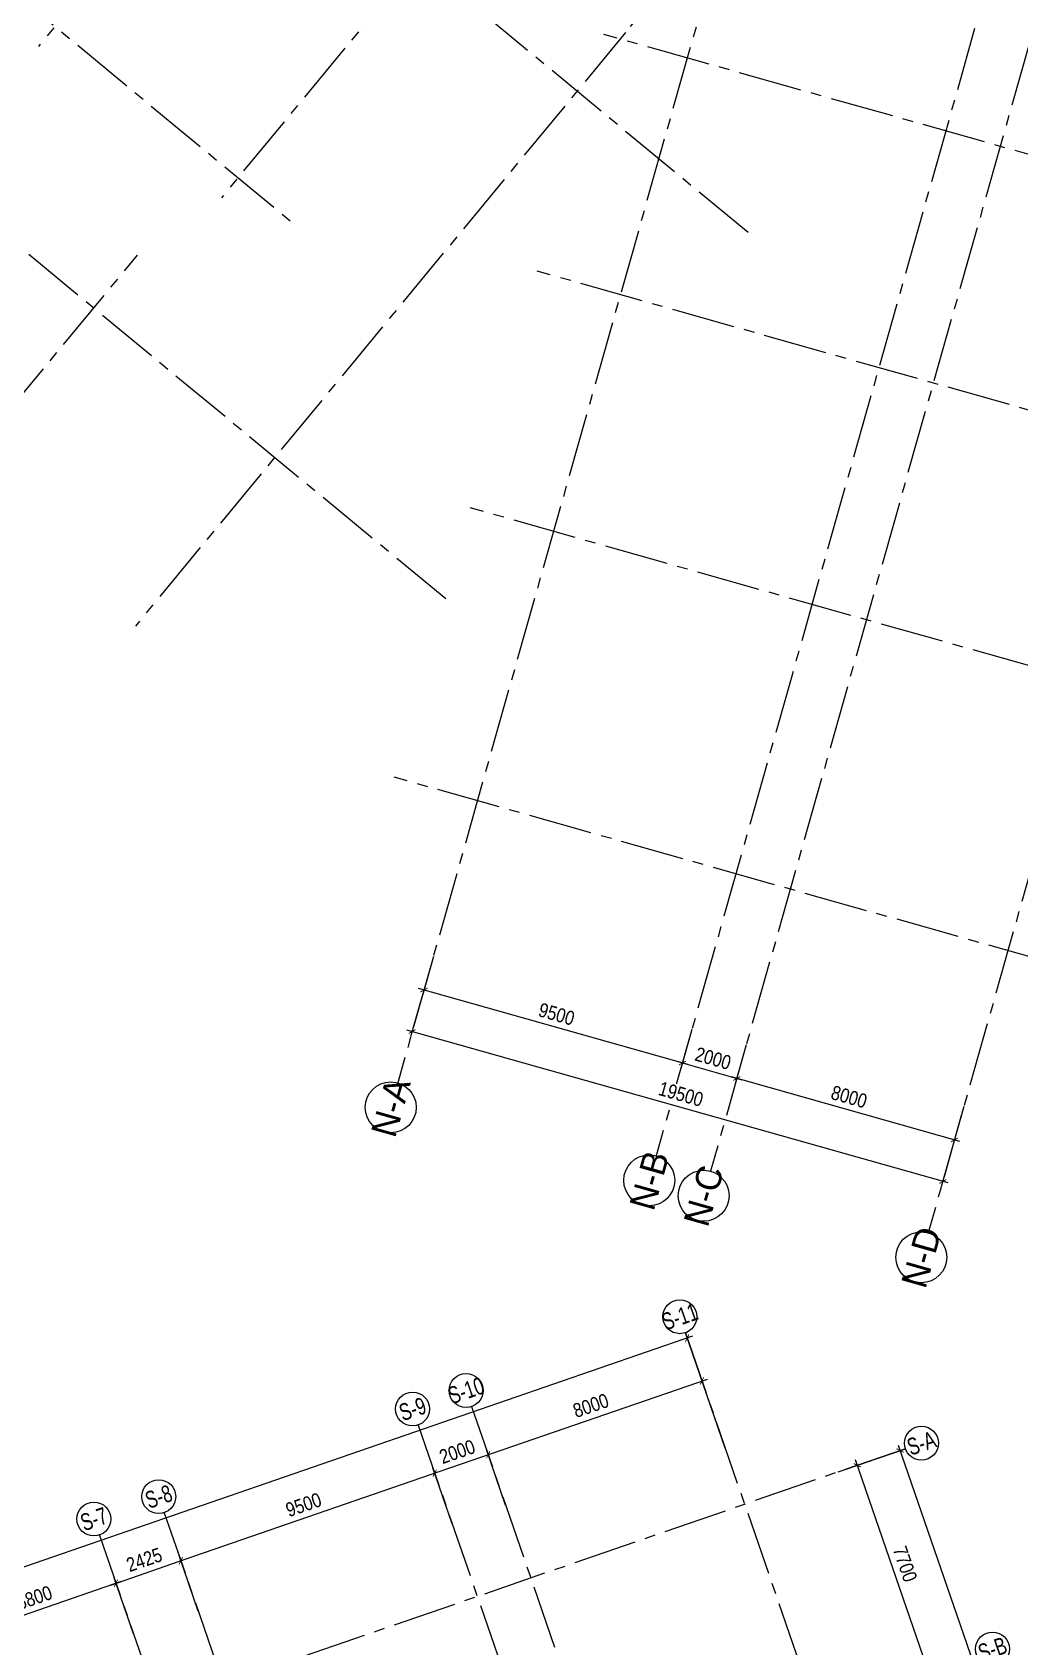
# Model space of a CAD drawing. Header units: millimetres. Extents: x -1534340 to 1713810, y -1348191 to 1114081.
# Drawn here: x 877267 to 912191, y -124126 to -67028 of the extents above; entities that cross this region are included whole.
import ezdxf
from ezdxf.enums import TextEntityAlignment as Align

# ---------------------------------------------------------------- set-up
doc = ezdxf.new("R2010")
doc.units = ezdxf.units.MM
doc.header["$LTSCALE"] = 100
doc.header["$PDMODE"] = 32
doc.header["$PDSIZE"] = 2.5
for name, pattern in [('CENTER2', [1.125, 0.75, -0.125, 0.125, -0.125]), ('DASHDOT', [1, 0.5, -0.25, 0, -0.25]), ('DASHED', [4.5, 3, -1.5])]:
    doc.linetypes.add(name, pattern=pattern)
for name, color, linetype in [('A-GRID-SYM', 50, 'Continuous'), ('ccu11-Dim', 8, 'Continuous'), ('ccu11-Khuat', 9, 'DASHED'), ('ccu12-Hatch', 250, 'Continuous'), ('ccu12-Manh', 8, 'Continuous'), ('ccu12-Truc', 13, 'CENTER2'), ('KC-Betong', 6, 'Continuous'), ('KT-Dim', 8, 'Continuous'), ('Xref_ST_MBDV Cot vach 30.7.2022|Xref_ST_MBDV Cot vach 30.7.2022|Xref_ST_MBDV Cot vach 30.7.2022|Xref_ST_MBDV Cot vach 30.7.2022|A-GRID-SYM', 50, 'Continuous')]:
    doc.layers.add(name, color=color, linetype=linetype)
doc.styles.add('Arial Narrow', font='ARIALN.TTF')
doc.styles.add('HBA-Text', font='GOTHIC.TTF')
doc.dimstyles.new('ccu12-200', dxfattribs={"dimscale": 200, "dimtxt": 2.5, "dimasz": 1, "dimexe": 1, "dimexo": 2, "dimgap": 1, "dimtad": 1, "dimdec": 0, "dimrnd": 5, "dimdsep": 46, "dimtxsty": 'Arial Narrow', "dimblk": 'ARCHTICK', "dimcen": -1, "dimdle": 1, "dimclrd": 256, "dimclre": 256, "dimclrt": 3, "dimadec": 0, "dimazin": 2, "dimtfac": 0.1, "dimtdec": 0, "dimtmove": 0, "dimatfit": 1, "dimldrblk": 'ARCHTICK', "dimfxl": 1, "dimtvp": 0.833333, "dimtolj": 1, "dimtzin": 12, "dimarcsym": 0})

# ---------------------------------------------------------------- blocks, each defined once
blk = doc.blocks.new('GRID-SYM-flat-103')
at = {"layer": 'Xref_ST_MBDV Cot vach 30.7.2022|Xref_ST_MBDV Cot vach 30.7.2022|Xref_ST_MBDV Cot vach 30.7.2022|Xref_ST_MBDV Cot vach 30.7.2022|A-GRID-SYM'}
blk.add_circle((0, 0, 0), 900, dxfattribs=at)
at = {"layer": 'Xref_ST_MBDV Cot vach 30.7.2022|Xref_ST_MBDV Cot vach 30.7.2022|Xref_ST_MBDV Cot vach 30.7.2022|Xref_ST_MBDV Cot vach 30.7.2022|A-GRID-SYM', "style": 'HBA-Text'}
blk.add_attdef('GRID', text='', height=900, rotation=19.04714, dxfattribs=at).set_placement((0, 0, 0), align=Align.MIDDLE_CENTER)
blk = doc.blocks.new('_ARCHTICK')
at = {"color": 0, "linetype": 'ByBlock', "const_width": 0.15}
blk.add_lwpolyline([(-0.5, -0.5), (0.5, 0.5)], dxfattribs=at)
blk = doc.blocks.new('*D1118')
at = {"layer": 'Defpoints', "color": 0, "transparency": 16777216}
for p in [(341485, -41507), (342233, -43673), (336750, -45566)]:
    blk.add_point(p, dxfattribs=at)
at = {"layer": 'KT-Dim', "lineweight": -2, "transparency": 16777216}
for p, q in [((335814, -43466), (341674, -41442)), ((342102, -43295), (341420, -41318)), ((336620, -45188), (335937, -43211))]:
    blk.add_line(p, q, dxfattribs=at)
at = {"layer": 'KT-Dim', "lineweight": -2, "transparency": 16777216, "xscale": 200, "yscale": 200, "zscale": 200}
for p, rotation in [((341485, -41507), 19.04713796363416), ((336003, -43400), 199.0471379636342)]:
    blk.add_blockref('_ARCHTICK', p, dxfattribs=dict(at, rotation=rotation))
at = {"layer": 'KT-Dim', "color": 3, "transparency": 16777216, "insert": (338595, -42023), "char_height": 500, "attachment_point": 5, "rotation": 19.0471, "style": 'Arial Narrow'}
blk.add_mtext('\\A1;5800', dxfattribs=at)
blk = doc.blocks.new('*D1119')
at = {"layer": 'Defpoints', "color": 0, "transparency": 16777216}
for p in [(343777, -40716), (344525, -42881), (342233, -43673)]:
    blk.add_point(p, dxfattribs=at)
at = {"layer": 'KT-Dim', "lineweight": -2, "transparency": 16777216}
for p, q in [((344394, -42503), (343712, -40527)), ((341296, -41573), (343966, -40651)), ((342102, -43295), (341420, -41318))]:
    blk.add_line(p, q, dxfattribs=at)
at = {"layer": 'KT-Dim', "lineweight": -2, "transparency": 16777216, "xscale": 200, "yscale": 200, "zscale": 200}
for p, rotation in [((343777, -40716), 19.04713796363416), ((341485, -41507), 199.0471379636342)]:
    blk.add_blockref('_ARCHTICK', p, dxfattribs=dict(at, rotation=rotation))
at = {"layer": 'KT-Dim', "color": 3, "transparency": 16777216, "insert": (342483, -40681), "char_height": 500, "attachment_point": 5, "rotation": 19.0471, "style": 'Arial Narrow'}
blk.add_mtext('\\A1;2425', dxfattribs=at)
blk = doc.blocks.new('*D1120')
at = {"layer": 'Defpoints', "color": 0, "transparency": 16777216}
for p in [(352757, -37616), (353505, -39781), (344525, -42881)]:
    blk.add_point(p, dxfattribs=at)
at = {"layer": 'KT-Dim', "lineweight": -2, "transparency": 16777216}
for p, q in [((343588, -40781), (352946, -37550)), ((353374, -39403), (352692, -37427)), ((344394, -42503), (343712, -40527))]:
    blk.add_line(p, q, dxfattribs=at)
at = {"layer": 'KT-Dim', "lineweight": -2, "transparency": 16777216, "xscale": 200, "yscale": 200, "zscale": 200}
for p, rotation in [((352757, -37616), 19.04713796363416), ((343777, -40716), 199.0471379636342)]:
    blk.add_blockref('_ARCHTICK', p, dxfattribs=dict(at, rotation=rotation))
at = {"layer": 'KT-Dim', "color": 3, "transparency": 16777216, "insert": (348119, -38736), "char_height": 500, "attachment_point": 5, "rotation": 19.0471, "style": 'Arial Narrow'}
blk.add_mtext('\\A1;9500', dxfattribs=at)
blk = doc.blocks.new('*D1121')
at = {"layer": 'Defpoints', "color": 0, "transparency": 16777216}
for p in [(354648, -36963), (355395, -39128), (353505, -39781)]:
    blk.add_point(p, dxfattribs=at)
at = {"layer": 'KT-Dim', "lineweight": -2, "transparency": 16777216}
for p, q in [((352568, -37681), (354837, -36898)), ((355265, -38750), (354582, -36774)), ((353374, -39403), (352692, -37427))]:
    blk.add_line(p, q, dxfattribs=at)
at = {"layer": 'KT-Dim', "lineweight": -2, "transparency": 16777216, "xscale": 200, "yscale": 200, "zscale": 200}
for p, rotation in [((354648, -36963), 19.04713796363416), ((352757, -37616), 199.0471379636342)]:
    blk.add_blockref('_ARCHTICK', p, dxfattribs=dict(at, rotation=rotation))
at = {"layer": 'KT-Dim', "color": 3, "transparency": 16777216, "insert": (353554, -36859), "char_height": 500, "attachment_point": 5, "rotation": 19.0471, "style": 'Arial Narrow'}
blk.add_mtext('\\A1;2000', dxfattribs=at)
blk = doc.blocks.new('*D1122')
at = {"layer": 'Defpoints', "color": 0, "transparency": 16777216}
for p in [(362210, -34352), (362957, -36518), (355395, -39128)]:
    blk.add_point(p, dxfattribs=at)
at = {"layer": 'KT-Dim', "lineweight": -2, "transparency": 16777216}
for p, q in [((362827, -36140), (362144, -34163)), ((354459, -37028), (362399, -34287)), ((355265, -38750), (354582, -36774))]:
    blk.add_line(p, q, dxfattribs=at)
at = {"layer": 'KT-Dim', "lineweight": -2, "transparency": 16777216, "xscale": 200, "yscale": 200, "zscale": 200}
for p, rotation in [((362210, -34352), 19.04713796363416), ((354648, -36963), 199.0471379636342)]:
    blk.add_blockref('_ARCHTICK', p, dxfattribs=dict(at, rotation=rotation))
at = {"layer": 'KT-Dim', "color": 3, "transparency": 16777216, "insert": (358280, -35227), "char_height": 500, "attachment_point": 5, "rotation": 19.0471, "style": 'Arial Narrow'}
blk.add_mtext('\\A1;8000', dxfattribs=at)
blk = doc.blocks.new('*D1123')
at = {"layer": 'Defpoints', "color": 0, "transparency": 16777216}
for p in [(363163, -37115), (306934, -51743), (308410, -56019, 0)]:
    blk.add_point(p, dxfattribs=at)
at = {"layer": 'KT-Dim', "lineweight": -2, "transparency": 16777216}
for p, q in [((361876, -32774), (306745, -51809)), ((363033, -36737), (361622, -32650)), ((308280, -55641), (306869, -51554))]:
    blk.add_line(p, q, dxfattribs=at)
at = {"layer": 'KT-Dim', "lineweight": -2, "transparency": 16777216, "xscale": 200, "yscale": 200, "zscale": 200}
for p, rotation in [((361687, -32839), 19.0477163778953), ((306934, -51743), 199.0477163778953)]:
    blk.add_blockref('_ARCHTICK', p, dxfattribs=dict(at, rotation=rotation))
at = {"layer": 'KT-Dim', "color": 3, "transparency": 16777216, "insert": (334162, -41861), "char_height": 500, "attachment_point": 5, "rotation": 19.0477, "style": 'Arial Narrow'}
blk.add_mtext('\\A1;57925', dxfattribs=at)
blk = doc.blocks.new('*D1124')
at = {"layer": 'Defpoints', "color": 0, "transparency": 16777216}
for p in [(366647, -37704, 0), (379300, -66026), (376730, -66913, 0)]:
    blk.add_point(p, dxfattribs=at)
at = {"layer": 'KT-Dim', "lineweight": -2, "transparency": 16777216}
for p, q in [((367025, -37574), (369405, -36752)), ((369150, -36628), (379365, -66215)), ((377108, -66782), (379489, -65960))]:
    blk.add_line(p, q, dxfattribs=at)
at = {"layer": 'KT-Dim', "lineweight": -2, "transparency": 16777216, "xscale": 200, "yscale": 200, "zscale": 200}
for p, rotation in [((369216, -36817), 109.0471074728855), ((379300, -66026), 289.0471074728856)]:
    blk.add_blockref('_ARCHTICK', p, dxfattribs=dict(at, rotation=rotation))
at = {"layer": 'KT-Dim', "color": 3, "transparency": 16777216, "insert": (374688, -51273), "char_height": 500, "attachment_point": 5, "rotation": 289.0471, "style": 'Arial Narrow'}
blk.add_mtext('\\A1;30900', dxfattribs=at)
blk = doc.blocks.new('*D1125')
at = {"layer": 'Defpoints', "color": 0, "transparency": 16777216}
for p in [(367704, -37339), (366647, -37704), (367648, -45505)]:
    blk.add_point(p, dxfattribs=at)
at = {"layer": 'KT-Dim', "lineweight": -2, "transparency": 16777216}
for p, q in [((367025, -37574), (367893, -37274)), ((370282, -44807), (367639, -37150)), ((368026, -45374), (370406, -44552))]:
    blk.add_line(p, q, dxfattribs=at)
at = {"layer": 'KT-Dim', "lineweight": -2, "transparency": 16777216, "xscale": 200, "yscale": 200, "zscale": 200}
for p, rotation in [((367704, -37339), 109.0471074728855), ((370217, -44618), 289.0471074728856)]:
    blk.add_blockref('_ARCHTICK', p, dxfattribs=dict(at, rotation=rotation))
at = {"layer": 'KT-Dim', "color": 3, "transparency": 16777216, "insert": (369391, -40830), "char_height": 500, "attachment_point": 5, "rotation": 289.0471, "style": 'Arial Narrow'}
blk.add_mtext('\\A1;7700', dxfattribs=at)
blk = doc.blocks.new('GRID-SYM-flat-230')
at = {"layer": 'A-GRID-SYM', "ltscale": 0.5}
blk.add_circle((0, 0), 900, dxfattribs=at)
at = {"layer": 'A-GRID-SYM', "style": 'HBA-Text'}
blk.add_attdef('GRID', text='', height=900, rotation=74.2212, dxfattribs=at).set_placement((0, 0), align=Align.MIDDLE_CENTER)
blk = doc.blocks.new('GRID-SYM-flat-231')
at = {"layer": 'A-GRID-SYM', "ltscale": 0.5}
blk.add_circle((0, 0), 900, dxfattribs=at)
at = {"layer": 'A-GRID-SYM', "style": 'HBA-Text'}
blk.add_attdef('GRID', text='', height=900, rotation=74.2212, dxfattribs=at).set_placement((0, 0), align=Align.MIDDLE_CENTER)
blk = doc.blocks.new('GRID-SYM-flat-232')
at = {"layer": 'A-GRID-SYM', "ltscale": 0.5}
blk.add_circle((0, 0), 900, dxfattribs=at)
at = {"layer": 'A-GRID-SYM', "style": 'HBA-Text'}
blk.add_attdef('GRID', text='', height=900, rotation=74.2212, dxfattribs=at).set_placement((0, 0), align=Align.MIDDLE_CENTER)
blk = doc.blocks.new('*D3016')
at = {"layer": 'ccu11-Dim', "lineweight": -2, "ltscale": 0.5, "transparency": 16777216}
for p, q in [((1206827, 18491), (1206022, 15643)), ((1225034, 10479), (1205884, 15890)), ((1225592, 13188), (1224787, 10341))]:
    blk.add_line(p, q, dxfattribs=at)
at = {"layer": 'Defpoints', "color": 0, "ltscale": 0.5, "transparency": 16777216}
for p in [(1206935, 18876, 0), (1206076, 15836), (1225701, 13573, 0)]:
    blk.add_point(p, dxfattribs=at)
at = {"layer": 'ccu11-Dim', "lineweight": -2, "ltscale": 0.5, "transparency": 16777216, "xscale": 200, "yscale": 200, "zscale": 200}
for p, rotation in [((1206076, 15836), 164.2212191786095), ((1224841, 10533), 344.2212191786094)]:
    blk.add_blockref('_ARCHTICK', p, dxfattribs=dict(at, rotation=rotation))
at = {"layer": 'ccu11-Dim', "color": 3, "ltscale": 0.5, "transparency": 16777216, "insert": (1215583, 13622), "char_height": 500, "attachment_point": 5, "rotation": 344.2212, "style": 'Arial Narrow', "bg_fill": 3, "box_fill_scale": 1.1, "bg_fill_color": 256, "bg_fill_true_color": 13158600, "bg_fill_transparency": 0}
blk.add_mtext('\\A1;19500', dxfattribs=at)
blk = doc.blocks.new('*D3017')
at = {"layer": 'ccu11-Dim', "lineweight": -2, "ltscale": 0.5, "transparency": 16777216}
for p, q in [((1217893, 15364), (1217503, 13983)), ((1225448, 11945), (1217365, 14229)), ((1225592, 13188), (1225201, 11807))]:
    blk.add_line(p, q, dxfattribs=at)
at = {"layer": 'Defpoints', "color": 0, "ltscale": 0.5, "transparency": 16777216}
for p in [(1218002, 15749, 0), (1217557, 14175), (1225701, 13573, 0)]:
    blk.add_point(p, dxfattribs=at)
at = {"layer": 'ccu11-Dim', "lineweight": -2, "ltscale": 0.5, "transparency": 16777216, "xscale": 200, "yscale": 200, "zscale": 200}
for p, rotation in [((1217557, 14175), 164.2212191786095), ((1225256, 12000), 344.2212191786094)]:
    blk.add_blockref('_ARCHTICK', p, dxfattribs=dict(at, rotation=rotation))
at = {"layer": 'ccu11-Dim', "color": 3, "ltscale": 0.5, "transparency": 16777216, "insert": (1221530, 13525), "char_height": 500, "attachment_point": 5, "rotation": 344.2212, "style": 'Arial Narrow', "bg_fill": 3, "box_fill_scale": 1.1, "bg_fill_color": 256, "bg_fill_true_color": 13158600, "bg_fill_transparency": 0}
blk.add_mtext('\\A1;8000', dxfattribs=at)
blk = doc.blocks.new('*D3018')
at = {"layer": 'ccu11-Dim', "lineweight": -2, "ltscale": 0.5, "transparency": 16777216}
for p, q in [((1206827, 18491), (1206436, 17110)), ((1215825, 14664), (1206298, 17357)), ((1215969, 15908), (1215578, 14526))]:
    blk.add_line(p, q, dxfattribs=at)
at = {"layer": 'Defpoints', "color": 0, "ltscale": 0.5, "transparency": 16777216}
for p in [(1206935, 18876, 0), (1206491, 17302), (1216077, 16293, 0)]:
    blk.add_point(p, dxfattribs=at)
at = {"layer": 'ccu11-Dim', "lineweight": -2, "ltscale": 0.5, "transparency": 16777216, "xscale": 200, "yscale": 200, "zscale": 200}
for p, rotation in [((1206491, 17302), 164.2212191786095), ((1215633, 14719), 344.2212191786094)]:
    blk.add_blockref('_ARCHTICK', p, dxfattribs=dict(at, rotation=rotation))
at = {"layer": 'ccu11-Dim', "color": 3, "ltscale": 0.5, "transparency": 16777216, "insert": (1211185, 16449), "char_height": 500, "attachment_point": 5, "rotation": 344.2212, "style": 'Arial Narrow', "bg_fill": 3, "box_fill_scale": 1.1, "bg_fill_color": 256, "bg_fill_true_color": 13158600, "bg_fill_transparency": 0}
blk.add_mtext('\\A1;9500', dxfattribs=at)
blk = doc.blocks.new('GRID-SYM-flat-245')
at = {"layer": 'A-GRID-SYM', "ltscale": 0.5}
blk.add_circle((0, 0), 900, dxfattribs=at)
at = {"layer": 'A-GRID-SYM', "style": 'HBA-Text'}
blk.add_attdef('GRID', text='', height=900, rotation=74.2212, dxfattribs=at).set_placement((0, 0), align=Align.MIDDLE_CENTER)
blk = doc.blocks.new('*D3022')
at = {"layer": 'ccu11-Dim', "lineweight": -2, "ltscale": 0.5, "transparency": 16777216}
for p, q in [((1215969, 15908), (1215578, 14526)), ((1217893, 15364), (1217503, 13983)), ((1217750, 14121), (1215440, 14773))]:
    blk.add_line(p, q, dxfattribs=at)
at = {"layer": 'Defpoints', "color": 0, "ltscale": 0.5, "transparency": 16777216}
for p in [(1216077, 16293, 0), (1218002, 15749, 0), (1215633, 14719)]:
    blk.add_point(p, dxfattribs=at)
at = {"layer": 'ccu11-Dim', "lineweight": -2, "ltscale": 0.5, "transparency": 16777216, "xscale": 200, "yscale": 200, "zscale": 200}
for p, rotation in [((1215633, 14719), 164.2212206128977), ((1217557, 14175), 344.2212206128978)]:
    blk.add_blockref('_ARCHTICK', p, dxfattribs=dict(at, rotation=rotation))
at = {"layer": 'ccu11-Dim', "color": 3, "ltscale": 0.5, "transparency": 16777216, "insert": (1216719, 14885), "char_height": 500, "attachment_point": 5, "rotation": 344.2212, "style": 'Arial Narrow', "bg_fill": 3, "box_fill_scale": 1.1, "bg_fill_color": 256, "bg_fill_true_color": 13158600, "bg_fill_transparency": 0}
blk.add_mtext('\\A1;2000', dxfattribs=at)
blk = doc.blocks.new('*D3037')
at = {"layer": 'ccu11-Dim', "lineweight": -2, "ltscale": 0.5, "transparency": 16777216}
for p, q in [((45445, 53459), (46427, 54648)), ((46145, 54621), (52083, 49718)), ((51074, 48810), (52056, 49999))]:
    blk.add_line(p, q, dxfattribs=at)
at = {"layer": 'Defpoints', "color": 0, "ltscale": 0.5, "transparency": 16777216}
for p in [(45190, 53150), (51928, 49845), (50819, 48502, 0)]:
    blk.add_point(p, dxfattribs=at)
at = {"layer": 'ccu11-Dim', "lineweight": -2, "ltscale": 0.5, "transparency": 16777216, "xscale": 200, "yscale": 200, "zscale": 200}
for p, rotation in [((46300, 54493), 140.4488267455709), ((51928, 49845), 320.448826745571)]:
    blk.add_blockref('_ARCHTICK', p, dxfattribs=dict(at, rotation=rotation))
at = {"layer": 'ccu11-Dim', "color": 3, "ltscale": 0.5, "transparency": 16777216, "insert": (49404, 52520), "char_height": 500, "attachment_point": 5, "rotation": 320.4488, "style": 'Arial Narrow', "bg_fill": 3, "box_fill_scale": 1.1, "bg_fill_color": 256, "bg_fill_true_color": 13158600, "bg_fill_transparency": 0}
blk.add_mtext('\\A1;7300', dxfattribs=at)
blk = doc.blocks.new('Grid-ST-flat-3')
at = {"layer": 'ccu12-Truc', "ltscale": 30}
for p, q in [((361622.2, -32650.9), (374729.9, -70616.8)), ((354060.2, -35261.7), (370215.9, -82056.1)), ((352169.7, -35914.4), (368325.4, -82708.8)), ((369404.7, -36752.1), (304555.5, -59141.2)), ((343189.8, -39014.7), (361219.3, -91236.4)), ((340897.6, -39806), (359986.9, -95097.6))]:
    blk.add_line(p, q, dxfattribs=at)
at = {"layer": 'KT-Dim'}
ref = blk.add_blockref('GRID-SYM-flat-103', (361426.2, -32083.2, 0), dxfattribs=dict(at, xscale=0.6666666666666666, yscale=0.6666666666666666, zscale=0.6666666666666666))
ref.add_attrib('GRID', 'S-11', dxfattribs={"layer": 'Xref_ST_MBDV Cot vach 30.7.2022|Xref_ST_MBDV Cot vach 30.7.2022|Xref_ST_MBDV Cot vach 30.7.2022|Xref_ST_MBDV Cot vach 30.7.2022|A-GRID-SYM', "height": 600, "rotation": 19, "style": 'HBA-Text', "width": 0.75}).set_placement((361426.2, -32083.2, 0), align=Align.MIDDLE_CENTER)
ref = blk.add_blockref('GRID-SYM-flat-103', (353864.4, -34694.5, 0), dxfattribs=dict(at, xscale=0.6666666666666666, yscale=0.6666666666666666, zscale=0.6666666666666666))
ref.add_attrib('GRID', 'S-10', dxfattribs={"layer": 'Xref_ST_MBDV Cot vach 30.7.2022|Xref_ST_MBDV Cot vach 30.7.2022|Xref_ST_MBDV Cot vach 30.7.2022|Xref_ST_MBDV Cot vach 30.7.2022|A-GRID-SYM', "height": 600, "rotation": 19, "style": 'HBA-Text', "width": 0.75}).set_placement((353864.4, -34694.5, 0), align=Align.MIDDLE_CENTER)
ref = blk.add_blockref('GRID-SYM-flat-103', (351973.9, -35347.2, 0), dxfattribs=dict(at, xscale=0.6666666666666666, yscale=0.6666666666666666, zscale=0.6666666666666666))
ref.add_attrib('GRID', 'S-9', dxfattribs={"layer": 'Xref_ST_MBDV Cot vach 30.7.2022|Xref_ST_MBDV Cot vach 30.7.2022|Xref_ST_MBDV Cot vach 30.7.2022|Xref_ST_MBDV Cot vach 30.7.2022|A-GRID-SYM', "height": 600, "rotation": 19, "style": 'HBA-Text', "width": 0.75}).set_placement((351973.9, -35347.2, 0), align=Align.MIDDLE_CENTER)
ref = blk.add_blockref('GRID-SYM-flat-103', (369971.8, -36556.3, 0), dxfattribs=dict(at, xscale=0.6666666666666666, yscale=0.6666666666666666, zscale=0.6666666666666666))
ref.add_attrib('GRID', 'S-A', dxfattribs={"layer": 'Xref_ST_MBDV Cot vach 30.7.2022|Xref_ST_MBDV Cot vach 30.7.2022|Xref_ST_MBDV Cot vach 30.7.2022|Xref_ST_MBDV Cot vach 30.7.2022|A-GRID-SYM', "height": 600, "rotation": 19.04714, "style": 'HBA-Text', "width": 0.75}).set_placement((369971.8, -36556.3, 0), align=Align.MIDDLE_CENTER)
ref = blk.add_blockref('GRID-SYM-flat-103', (342994, -38447.5, 0), dxfattribs=dict(at, xscale=0.6666666666666666, yscale=0.6666666666666666, zscale=0.6666666666666666))
ref.add_attrib('GRID', 'S-8', dxfattribs={"layer": 'Xref_ST_MBDV Cot vach 30.7.2022|Xref_ST_MBDV Cot vach 30.7.2022|Xref_ST_MBDV Cot vach 30.7.2022|Xref_ST_MBDV Cot vach 30.7.2022|A-GRID-SYM', "height": 600, "rotation": 19, "style": 'HBA-Text', "width": 0.75}).set_placement((342994, -38447.5, 0), align=Align.MIDDLE_CENTER)
ref = blk.add_blockref('GRID-SYM-flat-103', (340701.8, -39238.9, 0), dxfattribs=dict(at, xscale=0.6666666666666666, yscale=0.6666666666666666, zscale=0.6666666666666666))
ref.add_attrib('GRID', 'S-7', dxfattribs={"layer": 'Xref_ST_MBDV Cot vach 30.7.2022|Xref_ST_MBDV Cot vach 30.7.2022|Xref_ST_MBDV Cot vach 30.7.2022|Xref_ST_MBDV Cot vach 30.7.2022|A-GRID-SYM', "height": 600, "rotation": 19, "style": 'HBA-Text', "width": 0.75}).set_placement((340701.8, -39238.9, 0), align=Align.MIDDLE_CENTER)
ref = blk.add_blockref('GRID-SYM-flat-103', (372484.7, -43834.8, 0), dxfattribs=dict(at, xscale=0.6666666666666666, yscale=0.6666666666666666, zscale=0.6666666666666666))
ref.add_attrib('GRID', 'S-B', dxfattribs={"layer": 'Xref_ST_MBDV Cot vach 30.7.2022|Xref_ST_MBDV Cot vach 30.7.2022|Xref_ST_MBDV Cot vach 30.7.2022|Xref_ST_MBDV Cot vach 30.7.2022|A-GRID-SYM', "height": 600, "rotation": 19, "style": 'HBA-Text', "width": 0.75}).set_placement((372484.7, -43834.8, 0), align=Align.MIDDLE_CENTER)
dim = blk.add_aligned_dim(p1=(363163.5, -37115.1), p2=(308410.2, -56019.2, 0), distance=-4523.4, dimstyle='ccu12-200', dxfattribs=at)
dim.commit()
dim.dimension.update_dxf_attribs({"geometry": '*D1123', "text_midpoint": (334162.1, -41861.1)})
for base, p1, p2, angle, picture, middle in [((362209.6, -34352.3), (355395.2, -39128.5), (362957.2, -36517.7), 19.04714, '*D1122', (358280, -35227.3)), ((354647.6, -36963.1), (353504.7, -39781.2), (355395.2, -39128.5), 19.04714, '*D1121', (353553.8, -36859)), ((379299.7, -66025.7, 0), (366646.9, -37704.3), (376730.3, -66912.7, 0), 109.04711, '*D1124', (374688, -51272.9, 0)), ((352757.1, -37615.8), (344524.9, -42881.5), (353504.7, -39781.2), 19.04714, '*D1120', (348118.6, -38735.5)), ((367703.9, -37339.3), (367648, -45504.6), (366646.9, -37704.3), 109.04711, '*D1125', (369390.7, -40830)), ((343777.2, -40716), (342232.6, -43672.9), (344524.9, -42881.5), 19.04714, '*D1119', (342482.5, -40681.4)), ((341485, -41507.4), (336750.2, -45565.7), (342232.6, -43672.9), 19.04714, '*D1118', (338595.2, -42023.5))]:
    dim = blk.add_linear_dim(base=base, p1=p1, p2=p2, angle=angle, dimstyle='ccu12-200', dxfattribs=at)
    dim.commit()
    dim.dimension.update_dxf_attribs({"geometry": picture, "text_midpoint": middle})
blk = doc.blocks.new('LUOI TRUC-NT1')
at = {"layer": 'ccu12-Truc', "ltscale": 30}
for p, q in [((3447.2, 83910.7), (-21584.7, -4675.3)), ((12589.2, 81327.4), (-12442.6, -7258.6)), ((14513.9, 80783.5), (-10518, -7802.4)), ((22212.4, 78608.2), (-2819.4, -9977.8)), ((18657.9, 23096.8), (-14287.1, 32406.1)), ((16292.2, 14724.6), (-16652.9, 24033.9)), ((13926.4, 6352.4), (-19018.6, 15661.8)), ((11234.4, -3174.5), (-21710.7, 6134.8))]:
    blk.add_line(p, q, dxfattribs=at)
at = {"layer": 'KC-Betong', "ltscale": 0.5}
for name, p, values in [('GRID-SYM-flat-230', (-21829.4, -5541.4), {'GRID': 'N-A'}), ('GRID-SYM-flat-231', (-12687.4, -8124.7), {'GRID': 'N-B'}), ('GRID-SYM-flat-232', (-3064.2, -10843.9), {'GRID': 'N-D'})]:
    blk.add_blockref(name, p, dxfattribs=at).add_auto_attribs(values)
at = {"layer": 'ccu11-Dim', "ltscale": 0.5}
dim = blk.add_linear_dim(base=(-21071.9, -2860.5), p1=(-1447.5, -5122.7, 0), p2=(-20212.7, 179.8, 0), angle=164.22122, dimstyle='ccu12-200', override={"dimfxl": 150, "dimtfill": 1}, dxfattribs=at)
dim.commit()
dim.dimension.update_dxf_attribs({"geometry": '*D3016', "text_midpoint": (-11565.5, -5073.7), "insert": (-1227148.1, -18696.1)})
at = {"layer": 'KC-Betong', "ltscale": 0.5}
blk.add_blockref('GRID-SYM-flat-245', (-10762.7, -8668.5), dxfattribs=at).add_auto_attribs({'GRID': 'N-C'})
at = {"layer": 'ccu11-Dim', "ltscale": 0.5}
for base, p1, p2, picture, middle in [((-20657.5, -1394), (-11070.7, -2403.5, 0), (-20212.7, 179.8, 0), '*D3018', (-15962.6, -2247.5)), ((-9590.8, -4521.1), (-1447.5, -5122.7, 0), (-9146.1, -2947.3, 0), '*D3017', (-5617.7, -5170.7))]:
    dim = blk.add_linear_dim(base=base, p1=p1, p2=p2, angle=164.22122, dimstyle='ccu12-200', override={"dimfxl": 150, "dimtfill": 1}, dxfattribs=at)
    dim.commit()
    dim.dimension.update_dxf_attribs({"geometry": picture, "text_midpoint": middle, "insert": (-1227148.1, -18696.1)})
dim = blk.add_aligned_dim(p1=(-9146.1, -2947.3, 0), p2=(-11070.7, -2403.5, 0), distance=1635.4, dimstyle='ccu12-200', override={"dimfxl": 150, "dimtfill": 1}, dxfattribs=at)
dim.commit()
dim.dimension.update_dxf_attribs({"geometry": '*D3022', "text_midpoint": (-10429.3, -3811), "insert": (-1227148.1, -18696.1)})
blk = doc.blocks.new('LUOI TRUC-NT2')
at = {"layer": 'ccu12-Truc', "ltscale": 30}
for p, q in [((22276.8, 68756.1), (55395.8, 41405.3)), ((40945.1, 61201.3), (30132.8, 48108.8)), ((15909.2, 61045.6), (39050.8, 41934.3)), ((11579.2, 55802.4), (44698.1, 28451.5)), ((-5507.6, -6669.1), (33633.1, 40726.1))]:
    blk.add_line(p, q, dxfattribs=at)
at = {"layer": 'ccu11-Dim', "ltscale": 0.5}
dim = blk.add_linear_dim(base=(51928.4, 49845), p1=(45190.3, 53150.2), p2=(50819, 48501.8, 0), angle=140.44883, dimstyle='ccu12-200', override={"dimfxl": 150, "dimtfill": 1}, dxfattribs=at)
dim.commit()
dim.dimension.update_dxf_attribs({"geometry": '*D3037', "text_midpoint": (49403.9, 52520.3)})
at = {"layer": 'ccu12-Truc', "ltscale": 30}
for p, q in [((47422, 55852.5), (36609.7, 42759.9)), ((53050.7, 51204.1), (33566.4, 27610.7))]:
    blk.add_line(p, q, dxfattribs=at)
blk = doc.blocks.new('123')
at = {"layer": 'ccu12-Hatch', "ltscale": 0.5}
h = blk.add_hatch(dxfattribs=at)
h.set_pattern_fill('VATLIEU04', color=256, scale=50, pattern_type=2)
h.set_pattern_definition([(50, (327621.98, 43816.84), (358.63009, -31.37607), [37.5, -412.5]), (355, (327621.98, 43816.84), (-69.37567, 376.09607), [30, -330]), (100.4514, (327651.86, 43814.22), (289.25469, 344.71977), [31.8701, -350.57106]), (46.1842, (327622, 43916.84), (533.62052, -82.7595), [56.25, -618.75]), (96.6356, (327666.45, 43909.94), (467.33135, 487.05894), [47.80514, -525.8565]), (351.1842, (327622, 43916.84), (467.33097, 487.0593), [45, -495]), (21, (327671.98, 43891.84), (298.45353, -201.30945), [37.5, -412.5]), (326, (327671.98, 43891.84), (121.65767, 362.57502), [30, -330]), (71.4514, (327696.85, 43875.06), (420.11131, 161.26525), [31.8701, -350.57106]), (37.5, (327621.98, 43816.84), (6.079928, 166.446927), [0, -326, 0, -335, 0, -331.25]), (7.5, (327621.98, 43816.84), (131.53477, 197.205856), [0, -191, 0, -318.5, 0, -126.25]), (327.5, (327510.48, 43816.84), (266.911218, -11.277436), [0, -125, 0, -390, 0, -517.5]), (317.5, (327460.48, 43816.84), (291.593085, 50.05249), [0, -162.5, 0, -259, 0, -367.5]), (45, (327621.98, 43816.84), (-150.26019, 150.26019), []), (45, (327621.98, 43878.09), (-150.26019, 150.26019), [])])
h.paths.add_polyline_path([(831484.9, -120804.1), (831961.6, -123563.2), (831969.5, -123603.9), (832560.1, -126340.9), (832569.7, -126381.2), (833273.1, -129091.4), (833284.3, -129131.2), (834099.2, -131810), (834112.1, -131849.4), (835037.3, -134492.1), (835051.8, -134530.9), (836085.5, -137133.1), (836101.6, -137171.2), (837242.2, -139728.4), (837259.9, -139765.8), (838505.4, -142273.6), (838524.9, -142310.8), (840046.1, -145075.5), (840069.2, -145115.3), (841530.3, -147503.8), (841552.9, -147539.1), (843113, -149864.3), (843136.8, -149898.2), (844791.7, -152156.7), (844816.9, -152189.6), (846563.9, -154377.7), (846590.4, -154409.5), (848426.6, -156523.5), (848454.3, -156554.2), (850376.4, -158590.3), (850405.4, -158619.8), (852410.1, -160574.6), (852440.3, -160602.9), (854524.2, -162473), (854555.6, -162500), (856715.1, -164282.3), (856747.6, -164308), (858979, -165999.4), (859012.5, -166023.7), (861312.1, -167621.2), (861346.5, -167644.1), (863710.2, -169145.1), (863745.6, -169166.6), (866169.5, -170568.4), (866205.7, -170588.4), (868685.5, -171888.7), (868722.5, -171907.2), (871254, -173103.7), (871291.8, -173120.6), (873870.6, -174211.3), (873909.1, -174226.7), (876530.9, -175209.7), (876569.9, -175223.4), (879230.1, -176097), (879269.7, -176109.1), (881963.8, -176871.9), (882003.9, -176882.4), (884727.3, -177532.9), (884767.8, -177541.7), (887515.7, -178079), (887556.5, -178086.1), (890324.4, -178509.1), (890358.1, -178513.6), (893138.7, -178842.3), (893150.9, -178843.7), (912642, -180906.5), (953995.3, -179599.5), (959988.4, -171932.1), (930494, -35101.7), (926370.6, -19408.6), (912149.8, -15390.2), (905913, -20117.4), (882458.3, -38011.9), (876496.1, -42321.6), (875023.9, -45606.8), (870919.8, -48573.5), (867338.6, -48941.1), (865069.4, -50581.4), (862800.1, -52221.7), (860530.9, -53862), (860524.5, -53866.7), (858266.1, -55521.9), (858237.5, -55543.5), (856029.6, -57265.6), (855991, -57297), (853856.6, -59109.3), (853819.2, -59142.4), (851761.9, -61041.7), (851726, -61076.3), (849749.4, -63059.4), (849714.9, -63095.4), (847822.3, -65158.9), (847789.4, -65196.3), (845984.1, -67336.6), (845952.8, -67375.4), (844237.9, -69588.8), (844208.2, -69628.8), (842586.7, -71911.5), (842558.6, -71952.7), (841033.3, -74300.8), (841007, -74343.1), (839580.5, -76752.4), (839556, -76795.8), (838230.7, -79262.4), (838208, -79306.7), (836986.3, -81826.1), (836965.5, -81871.4), (835849.4, -84439.4), (835830.5, -84485.5), (834822, -87097.6), (834805.1, -87144.4), (833905.9, -89796.1), (833890.9, -89843.6), (833102.6, -92530.4), (833089.5, -92578.5), (832413.5, -95295.6), (832402.5, -95344.2), (831839.8, -98087.1), (831830.8, -98136.1), (831382.5, -100900), (831375.5, -100949.3), (831042.4, -103729.4), (831037.5, -103779), (830820, -106570.6), (830817.2, -106620.8), (830717, -109419), (830716.2, -109467.6), (830729.3, -112267.6), (830730.7, -112318.4), (830862.4, -115115.3), (830865.2, -115156.4), (831112, -117945.5), (831116.5, -117986.7), (831478.7, -120763.2)])
h.paths.add_polyline_path([(929521.1, -35334.2), (925548.7, -20215.5), (912357, -16487.9), (906518.3, -20913.4), (883054.6, -38814.8), (877299.1, -42975.1), (875826.9, -46260.3), (871288.4, -49540.9), (867707.3, -49908.5), (865655.2, -51391.9), (865772.4, -51554), (863503.1, -53194.3), (861233.9, -54834.6), (858975.5, -56489.7), (856767.6, -58211.8), (854633.2, -60024), (852575.9, -61923.4), (850599.3, -63906.5), (848706.7, -65970), (846901.4, -68110.3), (845186.5, -70323.7), (843565, -72606.4), (842039.6, -74954.5), (840613.1, -77363.8), (839287.8, -79830.3), (838066.1, -82349.7), (836950, -84917.7), (835941.5, -87529.8), (835042.3, -90181.5), (834254, -92868.2), (833578, -95585.4), (833015.3, -98328.2), (832567, -101092.1), (832233.8, -103872.2), (832016.4, -106663.8), (831916.2, -109462), (831929.3, -112261.9), (832061.1, -115058.8), (831861.3, -115068.3), (832108.1, -117857.3), (832470.3, -120633.8), (832947, -123392.9), (833537.6, -126130), (834241, -128840.2), (835056, -131518.9), (835981.1, -134161.7), (837014.9, -136763.9), (838155.5, -139321), (839401, -141828.7), (840922.2, -144593.4), (842383.3, -146982), (843943.4, -149307.1), (845598.4, -151565.7), (847345.4, -153753.8), (849181.5, -155867.7), (851103.6, -157903.8), (853108.2, -159858.6), (855192.1, -161728.8), (857351.6, -163511.1), (859583.1, -165202.4), (861882.6, -166800), (864246.3, -168300.9), (866670.1, -169702.8), (869149.9, -171003.1), (871681.3, -172199.6), (874260.2, -173290.3), (876881.9, -174273.3), (879542.2, -175147), (882236.3, -175909.7), (884959.6, -176560.3), (887707.6, -177097.6), (890475.5, -177520.5), (893256.1, -177849.2), (912679, -179904.8), (953495.8, -178614.8), (958912.2, -171685.2)], flags=16)
at = {"layer": 'ccu11-Khuat', "color": 1, "linetype": 'DASHDOT', "ltscale": 18, "const_width": 50}
blk.add_lwpolyline([(925484.4, -13871.6), (917075.8, -10966.5), (905580.1, -19679.6), (882130.3, -37570.3), (858513.2, -54641.9, 0.6850113), (891832.8, -179257.3), (912621.7, -181457.4), (954270.1, -180141.1), (960580.4, -172068), (931029, -34973.8)], format="xyb", close=True, dxfattribs=at)
blk.add_blockref('Grid-ST-flat-3', (538744.2, -80371.5, 0.1))
at = {"layer": 'ccu11-Dim'}
blk.add_blockref('LUOI TRUC-NT1', (911774.8, -99508.4), dxfattribs=at)
blk.add_blockref('LUOI TRUC-NT2', (847349.3, -115636.8), dxfattribs=at)

msp = doc.modelspace()

# ---------------------------------------------------------------- block references
at = {"layer": 'ccu12-Manh'}
msp.add_blockref('123', (0, 0), dxfattribs=at)

doc.saveas('drawing.dxf')
